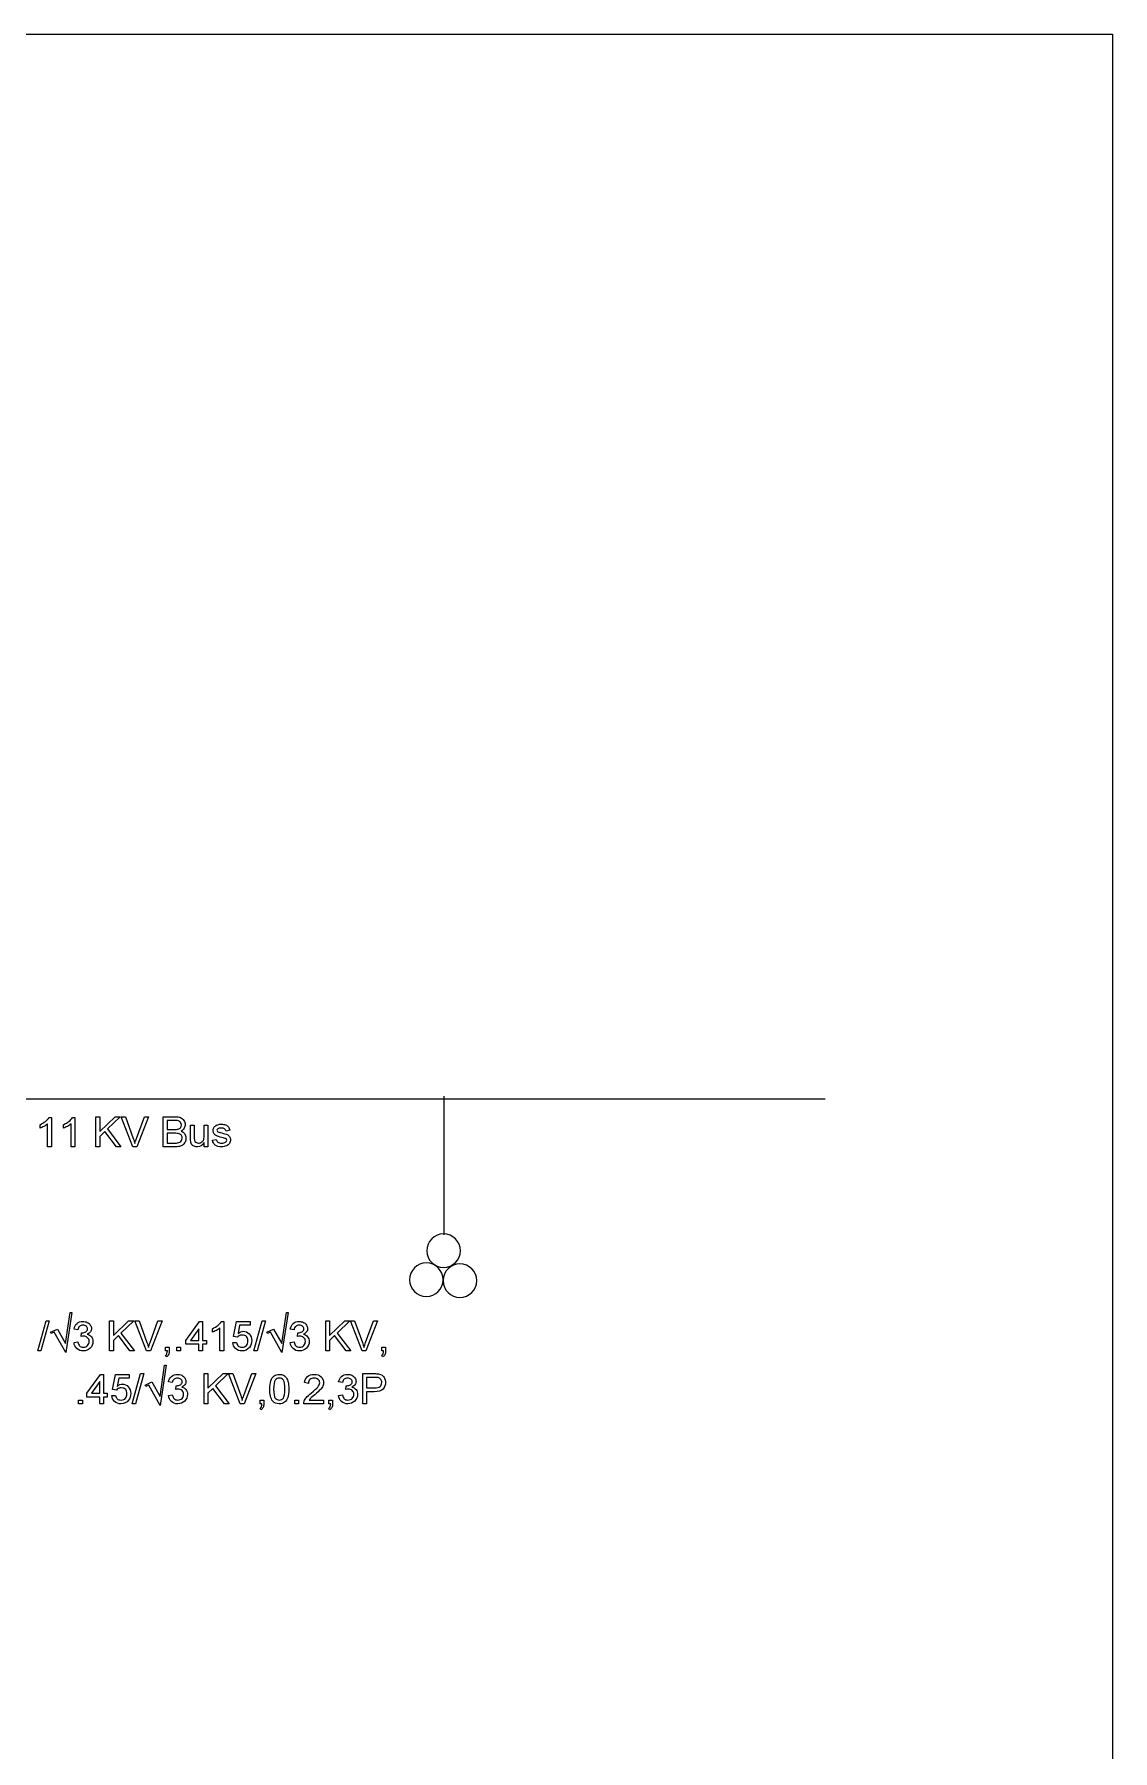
# Model space of a CAD drawing. Header units: millimetres. Extents: x 12 to 286, y 8 to 173.
# Drawn here: x 235.7 to 286.1, y 93.2 to 173.3 of the extents above; entities that cross this region are included whole.
import ezdxf

# ---------------------------------------------------------------- set-up
doc = ezdxf.new("R2010")
doc.units = ezdxf.units.MM
doc.layers.get('0').update_dxf_attribs({"linetype": 'CONTINUOUS'})

msp = doc.modelspace()

# ---------------------------------------------------------------- linework, layer by layer
at = {"color": 0}
for p, q in [((12.1212, 173.298), (286.06, 173.298)), ((286.06, 173.298), (286.06, 7.5213)), ((163.42, 123.599), (272.641, 123.599)), ((254.861, 117.249), (254.861, 123.726)), ((236.425, 122.731), (236.538, 122.731)), ((236.538, 122.731), (236.538, 121.356)), ((237.517, 122.731), (237.632, 122.731)), ((237.632, 122.731), (237.632, 121.356)), ((238.618, 121.356), (238.618, 122.767)), ((238.618, 122.767), (238.795, 122.767)), ((238.795, 122.767), (238.795, 122.081)), ((238.795, 122.081), (239.509, 122.767)), ((239.748, 122.767), (239.152, 122.192)), ((239.509, 122.767), (239.748, 122.767)), ((240.345, 121.356), (239.802, 122.767)), ((239.802, 122.767), (239.995, 122.767)), ((239.995, 122.767), (240.362, 121.744)), ((240.509, 121.744), (240.877, 122.767)), ((241.07, 122.767), (240.527, 121.356)), ((240.877, 122.767), (241.07, 122.767)), ((241.759, 121.356), (241.759, 122.767)), ((241.759, 122.767), (242.302, 122.767)), ((236.008, 122.225), (236.008, 122.388)), ((236.361, 121.356), (236.361, 122.428)), ((237.103, 122.225), (237.103, 122.388)), ((237.455, 121.356), (237.455, 122.428)), ((239.029, 122.075), (238.795, 121.849)), ((238.795, 121.849), (238.795, 121.356)), ((239.572, 121.356), (239.029, 122.075)), ((239.152, 122.192), (239.783, 121.356)), ((242.237, 122.59), (241.935, 122.59)), ((241.935, 122.59), (241.935, 122.167)), ((241.935, 122.167), (242.262, 122.167)), ((242.284, 121.991), (241.935, 121.991)), ((241.935, 121.991), (241.935, 121.532)), ((243.028, 121.758), (243.028, 122.378)), ((243.028, 122.378), (243.204, 122.378)), ((243.204, 122.378), (243.204, 121.843)), ((243.663, 121.861), (243.663, 122.378)), ((243.663, 122.378), (243.84, 122.378)), ((243.84, 122.378), (243.84, 121.356)), ((244.864, 122.131), (244.687, 122.097)), ((236.538, 121.356), (236.361, 121.356)), ((237.632, 121.356), (237.455, 121.356)), ((238.795, 121.356), (238.618, 121.356)), ((239.783, 121.356), (239.572, 121.356)), ((240.527, 121.356), (240.345, 121.356)), ((242.293, 121.356), (241.759, 121.356)), ((241.935, 121.532), (242.296, 121.532)), ((243.663, 121.356), (243.663, 121.554)), ((243.84, 121.356), (243.663, 121.356)), ((244.052, 121.672), (244.228, 121.708)), ((235.902, 111.831), (236.291, 113.242)), ((236.436, 113.242), (236.047, 111.831)), ((236.291, 113.242), (236.436, 113.242)), ((237.198, 112.176), (237.414, 113.63)), ((237.49, 113.63), (237.207, 111.756)), ((237.414, 113.63), (237.49, 113.63)), ((239.254, 111.831), (239.254, 113.242)), ((239.254, 113.242), (239.43, 113.242)), ((239.43, 113.242), (239.43, 112.556)), ((239.43, 112.556), (240.143, 113.242)), ((240.382, 113.242), (239.787, 112.667)), ((240.143, 113.242), (240.382, 113.242)), ((240.98, 111.831), (240.437, 113.242)), ((240.437, 113.242), (240.63, 113.242)), ((240.63, 113.242), (240.997, 112.219)), ((241.144, 112.219), (241.512, 113.242)), ((241.705, 113.242), (241.162, 111.831)), ((241.512, 113.242), (241.705, 113.242)), ((242.817, 112.324), (243.453, 113.206)), ((243.453, 113.206), (243.593, 113.206)), ((243.593, 113.206), (243.593, 112.324)), ((244.467, 113.206), (244.581, 113.206)), ((244.581, 113.206), (244.581, 111.831)), ((245.04, 112.5), (245.181, 113.206)), ((245.181, 113.206), (245.816, 113.206)), ((245.324, 113.029), (245.258, 112.647)), ((245.816, 113.029), (245.324, 113.029)), ((245.816, 113.206), (245.816, 113.029)), ((245.992, 111.831), (246.379, 113.242)), ((246.524, 113.242), (246.137, 111.831)), ((246.379, 113.242), (246.524, 113.242)), ((247.288, 112.176), (247.503, 113.63)), ((247.58, 113.63), (247.296, 111.756)), ((247.503, 113.63), (247.58, 113.63)), ((249.344, 111.831), (249.344, 113.242)), ((249.344, 113.242), (249.52, 113.242)), ((249.52, 113.242), (249.52, 112.556)), ((249.52, 112.556), (250.232, 113.242)), ((250.472, 113.242), (249.877, 112.667)), ((250.232, 113.242), (250.472, 113.242)), ((251.035, 111.831), (250.492, 113.242)), ((250.492, 113.242), (250.685, 113.242)), ((250.685, 113.242), (251.051, 112.219)), ((251.199, 112.219), (251.567, 113.242)), ((251.759, 113.242), (251.216, 111.831)), ((251.567, 113.242), (251.759, 113.242)), ((236.502, 112.699), (236.82, 112.853)), ((236.536, 112.639), (236.502, 112.699)), ((236.675, 112.707), (236.536, 112.639)), ((237.207, 111.756), (236.675, 112.707)), ((236.82, 112.853), (237.198, 112.176)), ((237.772, 112.819), (237.596, 112.853)), ((237.596, 112.219), (237.772, 112.254)), ((237.929, 112.5), (237.947, 112.677)), ((239.664, 112.55), (239.43, 112.324)), ((239.43, 112.324), (239.43, 111.831)), ((240.206, 111.831), (239.664, 112.55)), ((239.787, 112.667), (240.418, 111.831)), ((242.817, 112.147), (242.817, 112.324)), ((243.417, 112.868), (243.025, 112.324)), ((243.025, 112.324), (243.417, 112.324)), ((243.417, 112.324), (243.417, 112.868)), ((243.593, 112.324), (243.769, 112.324)), ((243.769, 112.324), (243.769, 112.147)), ((244.052, 112.7), (244.052, 112.863)), ((244.405, 111.831), (244.405, 112.903)), ((245.004, 112.219), (245.181, 112.219)), ((245.217, 112.466), (245.04, 112.5)), ((246.592, 112.699), (246.908, 112.853)), ((246.626, 112.639), (246.592, 112.699)), ((246.765, 112.707), (246.626, 112.639)), ((247.296, 111.756), (246.765, 112.707)), ((246.908, 112.853), (247.288, 112.176)), ((247.862, 112.819), (247.686, 112.853)), ((247.686, 112.219), (247.862, 112.254)), ((248.019, 112.5), (248.037, 112.677)), ((249.754, 112.55), (249.52, 112.324)), ((249.52, 112.324), (249.52, 111.831)), ((250.296, 111.831), (249.754, 112.55)), ((249.877, 112.667), (250.508, 111.831)), ((236.047, 111.831), (235.902, 111.831)), ((239.43, 111.831), (239.254, 111.831)), ((240.418, 111.831), (240.206, 111.831)), ((241.162, 111.831), (240.98, 111.831)), ((241.865, 111.831), (241.865, 112.007)), ((241.865, 112.007), (242.042, 112.007)), ((241.952, 111.831), (241.865, 111.831)), ((241.899, 111.548), (241.865, 111.618)), ((242.042, 112.007), (242.042, 111.831)), ((242.394, 111.831), (242.394, 112.007)), ((242.394, 112.007), (242.571, 112.007)), ((242.571, 111.831), (242.394, 111.831)), ((242.571, 112.007), (242.571, 111.831)), ((243.417, 112.147), (242.817, 112.147)), ((243.417, 111.831), (243.417, 112.147)), ((243.593, 111.831), (243.417, 111.831)), ((243.769, 112.147), (243.593, 112.147)), ((243.593, 112.147), (243.593, 111.831)), ((244.581, 111.831), (244.405, 111.831)), ((246.137, 111.831), (245.992, 111.831)), ((249.52, 111.831), (249.344, 111.831)), ((250.508, 111.831), (250.296, 111.831)), ((251.216, 111.831), (251.035, 111.831)), ((251.954, 111.831), (251.954, 112.007)), ((251.954, 112.007), (252.13, 112.007)), ((252.042, 111.831), (251.954, 111.831)), ((251.99, 111.548), (251.954, 111.618)), ((252.13, 112.007), (252.13, 111.831)), ((238.195, 109.854), (238.831, 110.736)), ((238.831, 110.736), (238.971, 110.736)), ((238.971, 110.736), (238.971, 109.854)), ((239.396, 110.031), (239.536, 110.736)), ((239.536, 110.736), (240.171, 110.736)), ((240.171, 110.736), (240.171, 110.56)), ((240.312, 109.361), (240.701, 110.772)), ((240.845, 110.772), (240.457, 109.361)), ((240.701, 110.772), (240.845, 110.772)), ((241.607, 109.707), (241.824, 111.161)), ((241.899, 111.161), (241.617, 109.287)), ((241.824, 111.161), (241.899, 111.161)), ((243.663, 109.361), (243.663, 110.772)), ((243.663, 110.772), (243.84, 110.772)), ((243.84, 110.772), (243.84, 110.086)), ((243.84, 110.086), (244.552, 110.772)), ((244.792, 110.772), (244.197, 110.198)), ((244.552, 110.772), (244.792, 110.772)), ((245.354, 109.361), (244.811, 110.772)), ((244.811, 110.772), (245.004, 110.772)), ((245.004, 110.772), (245.372, 109.75)), ((245.518, 109.75), (245.886, 110.772)), ((246.079, 110.772), (245.536, 109.361)), ((245.886, 110.772), (246.079, 110.772)), ((251.072, 109.361), (251.072, 110.772)), ((251.072, 110.772), (251.595, 110.772)), ((251.613, 110.596), (251.248, 110.596)), ((251.248, 110.596), (251.248, 110.103)), ((238.195, 109.678), (238.195, 109.854)), ((238.795, 110.399), (238.405, 109.854)), ((238.405, 109.854), (238.795, 109.854)), ((238.795, 109.854), (238.795, 110.399)), ((238.971, 109.854), (239.147, 109.854)), ((239.147, 109.854), (239.147, 109.678)), ((239.572, 109.996), (239.396, 110.031)), ((239.679, 110.56), (239.613, 110.177)), ((240.171, 110.56), (239.679, 110.56)), ((240.911, 110.229), (241.23, 110.383)), ((240.946, 110.17), (240.911, 110.229)), ((241.085, 110.237), (240.946, 110.17)), ((241.617, 109.287), (241.085, 110.237)), ((241.23, 110.383), (241.607, 109.707)), ((242.182, 110.349), (242.006, 110.383)), ((242.006, 109.75), (242.182, 109.784)), ((242.339, 110.031), (242.357, 110.207)), ((244.074, 110.08), (243.84, 109.854)), ((243.84, 109.854), (243.84, 109.361)), ((244.615, 109.361), (244.074, 110.08)), ((244.197, 110.198), (244.828, 109.361)), ((246.732, 110.049), (246.732, 110.049)), ((248.532, 110.313), (248.356, 110.349)), ((250.119, 110.349), (249.943, 110.383)), ((249.943, 109.75), (250.119, 109.784)), ((250.276, 110.031), (250.294, 110.207)), ((251.248, 110.103), (251.617, 110.103)), ((251.606, 109.926), (251.248, 109.926)), ((251.248, 109.926), (251.248, 109.361)), ((237.808, 109.361), (237.808, 109.538)), ((237.808, 109.538), (237.985, 109.538)), ((237.985, 109.361), (237.808, 109.361)), ((237.985, 109.538), (237.985, 109.361)), ((238.795, 109.678), (238.195, 109.678)), ((238.795, 109.361), (238.795, 109.678)), ((238.971, 109.361), (238.795, 109.361)), ((239.147, 109.678), (238.971, 109.678)), ((238.971, 109.678), (238.971, 109.361)), ((239.36, 109.75), (239.536, 109.75)), ((240.457, 109.361), (240.312, 109.361)), ((243.84, 109.361), (243.663, 109.361)), ((244.828, 109.361), (244.615, 109.361)), ((245.536, 109.361), (245.354, 109.361)), ((246.275, 109.361), (246.275, 109.538)), ((246.275, 109.538), (246.451, 109.538)), ((246.362, 109.361), (246.275, 109.361)), ((246.309, 109.079), (246.275, 109.149)), ((246.451, 109.538), (246.451, 109.361)), ((247.897, 109.361), (247.897, 109.538)), ((247.897, 109.538), (248.073, 109.538)), ((248.073, 109.361), (247.897, 109.361)), ((248.073, 109.538), (248.073, 109.361)), ((249.238, 109.361), (248.32, 109.361)), ((248.57, 109.538), (249.238, 109.538)), ((249.238, 109.538), (249.238, 109.361)), ((249.484, 109.361), (249.484, 109.538)), ((249.484, 109.538), (249.66, 109.538)), ((249.572, 109.361), (249.484, 109.361)), ((249.52, 109.079), (249.484, 109.149)), ((249.66, 109.538), (249.66, 109.361)), ((251.248, 109.361), (251.072, 109.361))]:
    msp.add_line(p, q, dxfattribs=at)
for points in [[(236.267, 122.548), (236.336, 122.614), (236.393, 122.671), (236.425, 122.731)], [(237.36, 122.548), (237.43, 122.614), (237.487, 122.671), (237.517, 122.731)], [(242.302, 122.767), (242.408, 122.767), (242.5, 122.753), (242.568, 122.724)], [(242.568, 122.724), (242.624, 122.696), (242.688, 122.65), (242.725, 122.589)], [(236.008, 122.388), (236.107, 122.44), (236.193, 122.486), (236.267, 122.548)], [(236.193, 122.312), (236.121, 122.284), (236.063, 122.245), (236.008, 122.225)], [(236.361, 122.428), (236.318, 122.396), (236.263, 122.35), (236.193, 122.312)], [(237.103, 122.388), (237.2, 122.44), (237.287, 122.486), (237.36, 122.548)], [(237.287, 122.312), (237.216, 122.284), (237.156, 122.245), (237.103, 122.225)], [(237.455, 122.428), (237.412, 122.396), (237.356, 122.35), (237.287, 122.312)], [(242.466, 122.571), (242.42, 122.59), (242.345, 122.59), (242.237, 122.59)], [(242.262, 122.167), (242.347, 122.167), (242.413, 122.173), (242.452, 122.184)], [(242.506, 121.967), (242.452, 121.991), (242.381, 121.991), (242.284, 121.991)], [(242.452, 122.184), (242.495, 122.203), (242.542, 122.221), (242.566, 122.253)], [(242.569, 122.498), (242.533, 122.541), (242.511, 122.557), (242.466, 122.571)], [(242.611, 121.89), (242.59, 121.937), (242.556, 121.954), (242.506, 121.967)], [(242.566, 122.253), (242.582, 122.293), (242.605, 122.327), (242.605, 122.375)], [(242.605, 122.375), (242.605, 122.423), (242.594, 122.464), (242.569, 122.498)], [(242.734, 122.227), (242.695, 122.177), (242.655, 122.13), (242.591, 122.097)], [(242.591, 122.097), (242.657, 122.072), (242.719, 122.029), (242.758, 121.97)], [(242.641, 121.761), (242.641, 121.817), (242.631, 121.854), (242.611, 121.89)], [(242.725, 122.589), (242.758, 122.53), (242.781, 122.466), (242.781, 122.4)], [(242.781, 122.4), (242.781, 122.344), (242.766, 122.282), (242.734, 122.227)], [(242.758, 121.97), (242.794, 121.918), (242.817, 121.841), (242.817, 121.759)], [(243.204, 121.843), (243.204, 121.759), (243.209, 121.7), (243.216, 121.67)], [(243.636, 121.672), (243.652, 121.716), (243.663, 121.779), (243.663, 121.861)], [(244.086, 122.113), (244.086, 122.166), (244.098, 122.203), (244.118, 122.243)], [(244.126, 121.974), (244.099, 122.021), (244.086, 122.063), (244.086, 122.113)], [(244.118, 122.243), (244.129, 122.293), (244.168, 122.315), (244.202, 122.341)], [(244.241, 121.875), (244.186, 121.903), (244.153, 121.932), (244.126, 121.974)], [(244.202, 122.341), (244.227, 122.362), (244.265, 122.378), (244.312, 122.392)], [(244.497, 121.789), (244.369, 121.831), (244.292, 121.85), (244.241, 121.875)], [(244.312, 122.206), (244.275, 122.195), (244.263, 122.159), (244.263, 122.131)], [(244.263, 122.131), (244.263, 122.113), (244.27, 122.097), (244.283, 122.082)], [(244.283, 122.082), (244.29, 122.072), (244.318, 122.054), (244.347, 122.045)], [(244.312, 122.392), (244.354, 122.414), (244.408, 122.414), (244.461, 122.414)], [(244.474, 122.238), (244.387, 122.238), (244.344, 122.227), (244.312, 122.206)], [(244.347, 122.045), (244.359, 122.045), (244.412, 122.028), (244.492, 122.009)], [(244.461, 122.414), (244.534, 122.414), (244.61, 122.403), (244.671, 122.379)], [(244.622, 122.2), (244.585, 122.225), (244.538, 122.238), (244.474, 122.238)], [(244.492, 122.009), (244.603, 121.981), (244.691, 121.948), (244.741, 121.927)], [(244.687, 122.097), (244.679, 122.141), (244.658, 122.175), (244.622, 122.2)], [(244.671, 122.379), (244.724, 122.368), (244.776, 122.326), (244.803, 122.287)], [(244.741, 121.927), (244.784, 121.915), (244.829, 121.875), (244.857, 121.835)], [(244.803, 122.287), (244.829, 122.255), (244.852, 122.196), (244.864, 122.131)], [(244.857, 121.835), (244.875, 121.799), (244.898, 121.744), (244.898, 121.684)], [(240.362, 121.744), (240.386, 121.674), (240.415, 121.586), (240.436, 121.514)], [(240.436, 121.514), (240.451, 121.597), (240.482, 121.668), (240.509, 121.744)], [(242.518, 121.379), (242.451, 121.366), (242.382, 121.356), (242.293, 121.356)], [(242.296, 121.532), (242.356, 121.532), (242.402, 121.535), (242.427, 121.539)], [(242.427, 121.539), (242.46, 121.555), (242.509, 121.557), (242.539, 121.575)], [(242.673, 121.448), (242.621, 121.422), (242.58, 121.394), (242.518, 121.379)], [(242.539, 121.575), (242.566, 121.601), (242.593, 121.616), (242.612, 121.649)], [(242.612, 121.649), (242.629, 121.689), (242.641, 121.718), (242.641, 121.761)], [(242.775, 121.577), (242.737, 121.529), (242.714, 121.478), (242.673, 121.448)], [(242.817, 121.759), (242.817, 121.7), (242.804, 121.634), (242.775, 121.577)], [(243.039, 121.601), (243.028, 121.634), (243.028, 121.686), (243.028, 121.758)], [(243.089, 121.475), (243.057, 121.515), (243.047, 121.551), (243.039, 121.601)], [(243.199, 121.389), (243.14, 121.412), (243.112, 121.441), (243.089, 121.475)], [(243.357, 121.356), (243.297, 121.356), (243.248, 121.366), (243.199, 121.389)], [(243.216, 121.67), (243.222, 121.628), (243.247, 121.594), (243.28, 121.569)], [(243.28, 121.569), (243.312, 121.555), (243.356, 121.532), (243.406, 121.532)], [(243.663, 121.554), (243.589, 121.426), (243.487, 121.356), (243.357, 121.356)], [(243.406, 121.532), (243.447, 121.532), (243.501, 121.544), (243.545, 121.569)], [(243.545, 121.569), (243.581, 121.606), (243.618, 121.628), (243.636, 121.672)], [(244.184, 121.436), (244.106, 121.497), (244.071, 121.568), (244.052, 121.672)], [(244.487, 121.356), (244.351, 121.356), (244.253, 121.382), (244.184, 121.436)], [(244.228, 121.708), (244.238, 121.652), (244.264, 121.608), (244.307, 121.577)], [(244.307, 121.577), (244.348, 121.555), (244.412, 121.532), (244.49, 121.532)], [(244.703, 121.398), (244.633, 121.379), (244.567, 121.356), (244.487, 121.356)], [(244.49, 121.532), (244.563, 121.532), (244.627, 121.546), (244.665, 121.572)], [(244.669, 121.741), (244.639, 121.755), (244.588, 121.77), (244.497, 121.789)], [(244.665, 121.572), (244.698, 121.609), (244.722, 121.63), (244.722, 121.666)], [(244.722, 121.666), (244.722, 121.7), (244.704, 121.722), (244.669, 121.741)], [(244.847, 121.518), (244.807, 121.471), (244.766, 121.426), (244.703, 121.398)], [(244.898, 121.684), (244.898, 121.634), (244.881, 121.57), (244.847, 121.518)], [(254.839, 117.292), (254.406, 117.292), (254.056, 116.94), (254.056, 116.509)], [(255.623, 116.509), (255.623, 116.94), (255.272, 117.292), (254.839, 117.292)], [(254.056, 116.509), (254.056, 116.076), (254.406, 115.725), (254.839, 115.725)], [(254.839, 115.725), (255.272, 115.725), (255.623, 116.076), (255.623, 116.509)], [(254.036, 115.937), (253.603, 115.937), (253.252, 115.586), (253.252, 115.154)], [(254.818, 115.154), (254.818, 115.586), (254.467, 115.937), (254.036, 115.937)], [(255.601, 115.895), (255.169, 115.895), (254.818, 115.544), (254.818, 115.112)], [(256.385, 115.112), (256.385, 115.544), (256.034, 115.895), (255.601, 115.895)], [(253.252, 115.154), (253.252, 114.722), (253.603, 114.37), (254.036, 114.37)], [(254.036, 114.37), (254.467, 114.37), (254.818, 114.722), (254.818, 115.154)], [(254.818, 115.112), (254.818, 114.679), (255.169, 114.328), (255.601, 114.328)], [(255.601, 114.328), (256.034, 114.328), (256.385, 114.679), (256.385, 115.112)], [(237.596, 112.853), (237.617, 112.966), (237.663, 113.053), (237.736, 113.114)], [(237.736, 113.114), (237.797, 113.182), (237.899, 113.206), (238.008, 113.206)], [(238.014, 113.029), (237.94, 113.029), (237.896, 113.013), (237.853, 112.977)], [(238.008, 113.206), (238.074, 113.206), (238.15, 113.191), (238.213, 113.162)], [(238.171, 112.981), (238.126, 113.018), (238.077, 113.029), (238.014, 113.029)], [(238.213, 113.162), (238.27, 113.134), (238.324, 113.09), (238.356, 113.038)], [(238.356, 113.038), (238.384, 112.995), (238.408, 112.932), (238.408, 112.872)], [(244.052, 112.863), (244.15, 112.915), (244.237, 112.961), (244.31, 113.023)], [(244.31, 113.023), (244.38, 113.089), (244.437, 113.146), (244.467, 113.206)], [(247.686, 112.853), (247.705, 112.966), (247.753, 113.053), (247.825, 113.114)], [(247.825, 113.114), (247.887, 113.182), (247.989, 113.206), (248.097, 113.206)], [(248.102, 113.029), (248.029, 113.029), (247.986, 113.013), (247.944, 112.977)], [(248.097, 113.206), (248.163, 113.206), (248.24, 113.191), (248.303, 113.162)], [(248.259, 112.981), (248.215, 113.018), (248.167, 113.029), (248.102, 113.029)], [(248.303, 113.162), (248.36, 113.134), (248.413, 113.09), (248.447, 113.038)], [(248.447, 113.038), (248.473, 112.995), (248.496, 112.932), (248.496, 112.872)], [(237.73, 111.938), (237.643, 112.021), (237.607, 112.103), (237.596, 112.219)], [(237.853, 112.977), (237.808, 112.947), (237.785, 112.889), (237.772, 112.819)], [(237.772, 112.254), (237.792, 112.167), (237.819, 112.103), (237.858, 112.065)], [(238.044, 112.52), (238.005, 112.525), (237.975, 112.513), (237.929, 112.5)], [(237.947, 112.677), (237.947, 112.677), (237.967, 112.675), (237.973, 112.675)], [(237.973, 112.675), (238.031, 112.677), (238.099, 112.691), (238.151, 112.721)], [(238.228, 112.449), (238.169, 112.502), (238.118, 112.52), (238.044, 112.52)], [(238.151, 112.721), (238.195, 112.759), (238.231, 112.796), (238.231, 112.859)], [(238.231, 112.859), (238.231, 112.918), (238.21, 112.95), (238.171, 112.981)], [(238.359, 112.721), (238.319, 112.685), (238.28, 112.639), (238.216, 112.613)], [(238.216, 112.613), (238.292, 112.603), (238.362, 112.554), (238.409, 112.493)], [(238.301, 112.272), (238.301, 112.349), (238.277, 112.402), (238.228, 112.449)], [(238.231, 112.083), (238.278, 112.143), (238.301, 112.197), (238.301, 112.272)], [(238.478, 112.269), (238.478, 112.153), (238.435, 112.043), (238.348, 111.957)], [(238.408, 112.872), (238.408, 112.823), (238.391, 112.766), (238.359, 112.721)], [(238.409, 112.493), (238.455, 112.436), (238.478, 112.358), (238.478, 112.269)], [(240.997, 112.219), (241.022, 112.149), (241.051, 112.061), (241.071, 111.989)], [(241.071, 111.989), (241.087, 112.072), (241.117, 112.143), (241.144, 112.219)], [(244.237, 112.787), (244.165, 112.759), (244.106, 112.72), (244.052, 112.7)], [(244.405, 112.903), (244.362, 112.871), (244.306, 112.825), (244.237, 112.787)], [(245.135, 111.937), (245.051, 112.019), (245.015, 112.102), (245.004, 112.219)], [(245.181, 112.219), (245.193, 112.149), (245.219, 112.095), (245.259, 112.059)], [(245.301, 112.542), (245.262, 112.532), (245.238, 112.496), (245.217, 112.466)], [(245.258, 112.647), (245.331, 112.723), (245.412, 112.748), (245.495, 112.748)], [(245.442, 112.572), (245.376, 112.572), (245.335, 112.561), (245.301, 112.542)], [(245.649, 112.499), (245.605, 112.547), (245.54, 112.572), (245.442, 112.572)], [(245.495, 112.748), (245.594, 112.748), (245.697, 112.707), (245.773, 112.626)], [(245.642, 112.087), (245.686, 112.149), (245.71, 112.211), (245.71, 112.299)], [(245.71, 112.299), (245.71, 112.391), (245.689, 112.451), (245.649, 112.499)], [(245.773, 112.626), (245.839, 112.55), (245.886, 112.438), (245.886, 112.31)], [(245.886, 112.31), (245.886, 112.193), (245.85, 112.083), (245.781, 111.995)], [(247.818, 111.938), (247.731, 112.021), (247.697, 112.103), (247.686, 112.219)], [(247.944, 112.977), (247.897, 112.947), (247.873, 112.889), (247.862, 112.819)], [(247.862, 112.254), (247.88, 112.167), (247.909, 112.103), (247.948, 112.065)], [(248.132, 112.52), (248.094, 112.525), (248.065, 112.513), (248.019, 112.5)], [(248.037, 112.677), (248.036, 112.677), (248.056, 112.675), (248.062, 112.675)], [(248.062, 112.675), (248.12, 112.677), (248.187, 112.691), (248.241, 112.721)], [(248.319, 112.449), (248.259, 112.502), (248.208, 112.52), (248.132, 112.52)], [(248.241, 112.721), (248.285, 112.759), (248.32, 112.796), (248.32, 112.859)], [(248.32, 112.859), (248.32, 112.918), (248.301, 112.95), (248.259, 112.981)], [(248.448, 112.721), (248.409, 112.685), (248.368, 112.639), (248.306, 112.613)], [(248.306, 112.613), (248.38, 112.603), (248.452, 112.554), (248.497, 112.493)], [(248.392, 112.272), (248.392, 112.349), (248.366, 112.402), (248.319, 112.449)], [(248.321, 112.083), (248.366, 112.143), (248.392, 112.197), (248.392, 112.272)], [(248.568, 112.269), (248.568, 112.153), (248.524, 112.043), (248.438, 111.957)], [(248.496, 112.872), (248.496, 112.823), (248.481, 112.766), (248.448, 112.721)], [(248.497, 112.493), (248.543, 112.436), (248.568, 112.358), (248.568, 112.269)], [(251.051, 112.219), (251.076, 112.149), (251.105, 112.061), (251.126, 111.989)], [(251.126, 111.989), (251.141, 112.072), (251.171, 112.143), (251.199, 112.219)], [(238.024, 111.831), (237.905, 111.831), (237.808, 111.867), (237.73, 111.938)], [(237.858, 112.065), (237.892, 112.03), (237.954, 112.007), (238.03, 112.007)], [(238.348, 111.957), (238.259, 111.877), (238.155, 111.831), (238.024, 111.831)], [(238.03, 112.007), (238.114, 112.007), (238.186, 112.032), (238.231, 112.083)], [(241.865, 111.618), (241.894, 111.635), (241.915, 111.66), (241.928, 111.693)], [(242.007, 111.653), (241.984, 111.609), (241.949, 111.573), (241.899, 111.548)], [(241.928, 111.693), (241.934, 111.735), (241.951, 111.77), (241.952, 111.831)], [(242.042, 111.831), (242.042, 111.758), (242.029, 111.698), (242.007, 111.653)], [(245.431, 111.831), (245.309, 111.831), (245.212, 111.867), (245.135, 111.937)], [(245.259, 112.059), (245.296, 112.03), (245.356, 112.007), (245.433, 112.007)], [(245.781, 111.995), (245.696, 111.888), (245.579, 111.831), (245.431, 111.831)], [(245.433, 112.007), (245.526, 112.007), (245.598, 112.033), (245.642, 112.087)], [(248.113, 111.831), (247.993, 111.831), (247.897, 111.867), (247.818, 111.938)], [(247.948, 112.065), (247.981, 112.03), (248.044, 112.007), (248.12, 112.007)], [(248.438, 111.957), (248.348, 111.877), (248.244, 111.831), (248.113, 111.831)], [(248.12, 112.007), (248.204, 112.007), (248.274, 112.032), (248.321, 112.083)], [(251.954, 111.618), (251.982, 111.635), (252.005, 111.66), (252.018, 111.693)], [(252.096, 111.653), (252.073, 111.609), (252.038, 111.573), (251.99, 111.548)], [(252.018, 111.693), (252.023, 111.735), (252.04, 111.77), (252.042, 111.831)], [(252.13, 111.831), (252.13, 111.758), (252.119, 111.698), (252.096, 111.653)], [(242.006, 110.383), (242.026, 110.497), (242.073, 110.583), (242.146, 110.644)], [(242.146, 110.644), (242.207, 110.713), (242.309, 110.736), (242.418, 110.736)], [(242.418, 110.736), (242.484, 110.736), (242.559, 110.721), (242.623, 110.692)], [(242.623, 110.692), (242.679, 110.665), (242.733, 110.621), (242.766, 110.568)], [(246.782, 110.442), (246.811, 110.549), (246.863, 110.619), (246.928, 110.666)], [(246.928, 110.666), (246.987, 110.713), (247.075, 110.736), (247.173, 110.736)], [(247.173, 110.736), (247.241, 110.736), (247.312, 110.722), (247.373, 110.694)], [(247.373, 110.694), (247.432, 110.667), (247.479, 110.622), (247.51, 110.567)], [(248.356, 110.349), (248.368, 110.474), (248.412, 110.571), (248.491, 110.637)], [(248.491, 110.637), (248.559, 110.713), (248.674, 110.736), (248.805, 110.736)], [(248.805, 110.736), (248.93, 110.736), (249.043, 110.701), (249.122, 110.628)], [(249.122, 110.628), (249.191, 110.555), (249.238, 110.462), (249.238, 110.353)], [(249.943, 110.383), (249.964, 110.497), (250.01, 110.583), (250.083, 110.644)], [(250.083, 110.644), (250.144, 110.713), (250.246, 110.736), (250.355, 110.736)], [(250.355, 110.736), (250.421, 110.736), (250.497, 110.721), (250.56, 110.692)], [(250.56, 110.692), (250.617, 110.665), (250.671, 110.621), (250.704, 110.568)], [(251.595, 110.772), (251.678, 110.772), (251.757, 110.768), (251.806, 110.758)], [(251.789, 110.583), (251.754, 110.596), (251.699, 110.596), (251.613, 110.596)], [(251.908, 110.502), (251.871, 110.55), (251.839, 110.571), (251.789, 110.583)], [(251.806, 110.758), (251.864, 110.751), (251.932, 110.725), (251.977, 110.692)], [(251.977, 110.692), (252.016, 110.662), (252.06, 110.614), (252.087, 110.555)], [(239.656, 110.072), (239.617, 110.062), (239.594, 110.027), (239.572, 109.996)], [(239.613, 110.177), (239.686, 110.254), (239.768, 110.279), (239.85, 110.279)], [(239.798, 110.103), (239.732, 110.103), (239.691, 110.091), (239.656, 110.072)], [(240.005, 110.03), (239.961, 110.078), (239.896, 110.103), (239.798, 110.103)], [(239.85, 110.279), (239.95, 110.279), (240.053, 110.237), (240.129, 110.156)], [(239.998, 109.618), (240.042, 109.679), (240.065, 109.741), (240.065, 109.83)], [(240.065, 109.83), (240.065, 109.922), (240.044, 109.981), (240.005, 110.03)], [(240.129, 110.156), (240.195, 110.08), (240.242, 109.969), (240.242, 109.841)], [(240.242, 109.841), (240.242, 109.723), (240.206, 109.613), (240.137, 109.525)], [(242.263, 110.508), (242.218, 110.477), (242.194, 110.419), (242.182, 110.349)], [(242.182, 109.784), (242.201, 109.697), (242.229, 109.634), (242.267, 109.595)], [(242.423, 110.56), (242.35, 110.56), (242.306, 110.544), (242.263, 110.508)], [(242.454, 110.05), (242.415, 110.056), (242.384, 110.043), (242.339, 110.031)], [(242.357, 110.207), (242.357, 110.207), (242.376, 110.206), (242.383, 110.206)], [(242.383, 110.206), (242.441, 110.207), (242.509, 110.221), (242.561, 110.251)], [(242.58, 110.512), (242.536, 110.549), (242.486, 110.56), (242.423, 110.56)], [(242.638, 109.98), (242.579, 110.032), (242.528, 110.05), (242.454, 110.05)], [(242.561, 110.251), (242.605, 110.29), (242.641, 110.327), (242.641, 110.389)], [(242.641, 110.389), (242.641, 110.448), (242.62, 110.48), (242.58, 110.512)], [(242.769, 110.251), (242.729, 110.216), (242.689, 110.17), (242.626, 110.144)], [(242.626, 110.144), (242.702, 110.134), (242.772, 110.085), (242.819, 110.024)], [(242.711, 109.802), (242.711, 109.879), (242.686, 109.933), (242.638, 109.98)], [(242.641, 109.613), (242.688, 109.674), (242.711, 109.728), (242.711, 109.802)], [(242.888, 109.799), (242.888, 109.684), (242.845, 109.573), (242.758, 109.488)], [(242.766, 110.568), (242.794, 110.526), (242.817, 110.462), (242.817, 110.403)], [(242.817, 110.403), (242.817, 110.353), (242.801, 110.297), (242.769, 110.251)], [(242.819, 110.024), (242.864, 109.966), (242.888, 109.889), (242.888, 109.799)], [(246.732, 110.049), (246.732, 110.214), (246.749, 110.339), (246.782, 110.442)], [(246.867, 109.482), (246.768, 109.613), (246.732, 109.795), (246.732, 110.049)], [(246.984, 110.472), (246.932, 110.401), (246.908, 110.254), (246.908, 110.049)], [(246.908, 110.049), (246.908, 109.838), (246.935, 109.693), (246.986, 109.631)], [(247.172, 110.56), (247.092, 110.56), (247.035, 110.531), (246.984, 110.472)], [(247.366, 110.459), (247.307, 110.537), (247.255, 110.56), (247.172, 110.56)], [(247.362, 109.631), (247.403, 109.697), (247.438, 109.832), (247.438, 110.049)], [(247.438, 110.049), (247.438, 110.261), (247.414, 110.392), (247.366, 110.459)], [(247.51, 110.567), (247.539, 110.521), (247.565, 110.446), (247.584, 110.367)], [(247.614, 110.049), (247.614, 109.897), (247.599, 109.759), (247.566, 109.657)], [(247.584, 110.367), (247.603, 110.294), (247.614, 110.182), (247.614, 110.049)], [(248.442, 109.662), (248.485, 109.725), (248.564, 109.786), (248.661, 109.857)], [(248.606, 110.495), (248.557, 110.461), (248.533, 110.391), (248.532, 110.313)], [(248.802, 110.56), (248.713, 110.56), (248.655, 110.539), (248.606, 110.495)], [(248.835, 109.788), (248.726, 109.718), (248.667, 109.653), (248.64, 109.624)], [(248.661, 109.857), (248.806, 109.994), (248.919, 110.079), (248.976, 110.144)], [(248.989, 110.497), (248.93, 110.549), (248.879, 110.56), (248.802, 110.56)], [(249.089, 110.023), (249.027, 109.966), (248.951, 109.886), (248.835, 109.788)], [(248.976, 110.144), (249.025, 110.22), (249.061, 110.276), (249.061, 110.341)], [(249.061, 110.341), (249.061, 110.406), (249.038, 110.454), (248.989, 110.497)], [(249.203, 110.191), (249.18, 110.144), (249.142, 110.082), (249.089, 110.023)], [(249.238, 110.353), (249.238, 110.309), (249.227, 110.244), (249.203, 110.191)], [(250.201, 110.508), (250.155, 110.477), (250.132, 110.419), (250.119, 110.349)], [(250.119, 109.784), (250.139, 109.697), (250.166, 109.634), (250.205, 109.595)], [(250.361, 110.56), (250.288, 110.56), (250.244, 110.544), (250.201, 110.508)], [(250.391, 110.05), (250.352, 110.056), (250.322, 110.043), (250.276, 110.031)], [(250.294, 110.207), (250.294, 110.207), (250.314, 110.206), (250.321, 110.206)], [(250.321, 110.206), (250.378, 110.207), (250.446, 110.221), (250.498, 110.251)], [(250.518, 110.512), (250.474, 110.549), (250.424, 110.56), (250.361, 110.56)], [(250.576, 109.98), (250.516, 110.032), (250.465, 110.05), (250.391, 110.05)], [(250.498, 110.251), (250.542, 110.29), (250.578, 110.327), (250.578, 110.389)], [(250.578, 110.389), (250.578, 110.448), (250.558, 110.48), (250.518, 110.512)], [(250.706, 110.251), (250.667, 110.216), (250.627, 110.17), (250.563, 110.144)], [(250.563, 110.144), (250.639, 110.134), (250.709, 110.085), (250.756, 110.024)], [(250.649, 109.802), (250.649, 109.879), (250.624, 109.933), (250.576, 109.98)], [(250.578, 109.613), (250.625, 109.674), (250.649, 109.728), (250.649, 109.802)], [(250.825, 109.799), (250.825, 109.684), (250.782, 109.573), (250.696, 109.488)], [(250.704, 110.568), (250.731, 110.526), (250.755, 110.462), (250.755, 110.403)], [(250.755, 110.403), (250.755, 110.353), (250.738, 110.297), (250.706, 110.251)], [(250.756, 110.024), (250.802, 109.966), (250.825, 109.889), (250.825, 109.799)], [(252.017, 110.051), (251.932, 109.973), (251.805, 109.926), (251.606, 109.926)], [(251.617, 110.103), (251.733, 110.103), (251.825, 110.123), (251.876, 110.167)], [(251.876, 110.167), (251.919, 110.213), (251.954, 110.273), (251.954, 110.353)], [(251.954, 110.353), (251.954, 110.422), (251.938, 110.461), (251.908, 110.502)], [(252.13, 110.359), (252.13, 110.246), (252.093, 110.135), (252.017, 110.051)], [(252.087, 110.555), (252.107, 110.498), (252.13, 110.43), (252.13, 110.359)], [(239.491, 109.467), (239.407, 109.55), (239.371, 109.633), (239.36, 109.75)], [(239.787, 109.361), (239.664, 109.361), (239.568, 109.397), (239.491, 109.467)], [(239.536, 109.75), (239.548, 109.679), (239.575, 109.626), (239.615, 109.59)], [(239.615, 109.59), (239.652, 109.561), (239.711, 109.538), (239.788, 109.538)], [(240.137, 109.525), (240.052, 109.419), (239.934, 109.361), (239.787, 109.361)], [(239.788, 109.538), (239.882, 109.538), (239.954, 109.564), (239.998, 109.618)], [(242.139, 109.469), (242.052, 109.551), (242.016, 109.634), (242.006, 109.75)], [(242.434, 109.361), (242.314, 109.361), (242.218, 109.397), (242.139, 109.469)], [(242.267, 109.595), (242.302, 109.561), (242.364, 109.538), (242.439, 109.538)], [(242.758, 109.488), (242.668, 109.408), (242.565, 109.361), (242.434, 109.361)], [(242.439, 109.538), (242.524, 109.538), (242.595, 109.562), (242.641, 109.613)], [(245.372, 109.75), (245.395, 109.679), (245.426, 109.591), (245.445, 109.52)], [(245.445, 109.52), (245.46, 109.602), (245.491, 109.674), (245.518, 109.75)], [(246.275, 109.149), (246.304, 109.165), (246.324, 109.19), (246.338, 109.223)], [(246.417, 109.183), (246.393, 109.139), (246.359, 109.104), (246.309, 109.079)], [(246.338, 109.223), (246.344, 109.266), (246.36, 109.3), (246.362, 109.361)], [(246.451, 109.361), (246.451, 109.288), (246.439, 109.229), (246.417, 109.183)], [(247.173, 109.361), (247.037, 109.361), (246.94, 109.401), (246.867, 109.482)], [(246.986, 109.631), (247.034, 109.573), (247.099, 109.538), (247.173, 109.538)], [(247.173, 109.538), (247.242, 109.538), (247.311, 109.569), (247.362, 109.631)], [(247.42, 109.431), (247.349, 109.384), (247.273, 109.361), (247.173, 109.361)], [(247.566, 109.657), (247.526, 109.561), (247.485, 109.478), (247.42, 109.431)], [(248.32, 109.361), (248.319, 109.402), (248.325, 109.442), (248.339, 109.481)], [(248.339, 109.481), (248.354, 109.551), (248.395, 109.604), (248.442, 109.662)], [(248.64, 109.624), (248.611, 109.602), (248.588, 109.566), (248.57, 109.538)], [(249.484, 109.149), (249.513, 109.165), (249.535, 109.19), (249.549, 109.223)], [(249.626, 109.183), (249.604, 109.139), (249.568, 109.104), (249.52, 109.079)], [(249.549, 109.223), (249.553, 109.266), (249.571, 109.3), (249.572, 109.361)], [(249.66, 109.361), (249.66, 109.288), (249.65, 109.229), (249.626, 109.183)], [(250.077, 109.469), (249.99, 109.551), (249.954, 109.634), (249.943, 109.75)], [(250.372, 109.361), (250.252, 109.361), (250.155, 109.397), (250.077, 109.469)], [(250.205, 109.595), (250.239, 109.561), (250.301, 109.538), (250.377, 109.538)], [(250.696, 109.488), (250.606, 109.408), (250.503, 109.361), (250.372, 109.361)], [(250.377, 109.538), (250.461, 109.538), (250.533, 109.562), (250.578, 109.613)]]:
    msp.add_open_spline(points, degree=3, dxfattribs=at)

doc.saveas('drawing.dxf')
